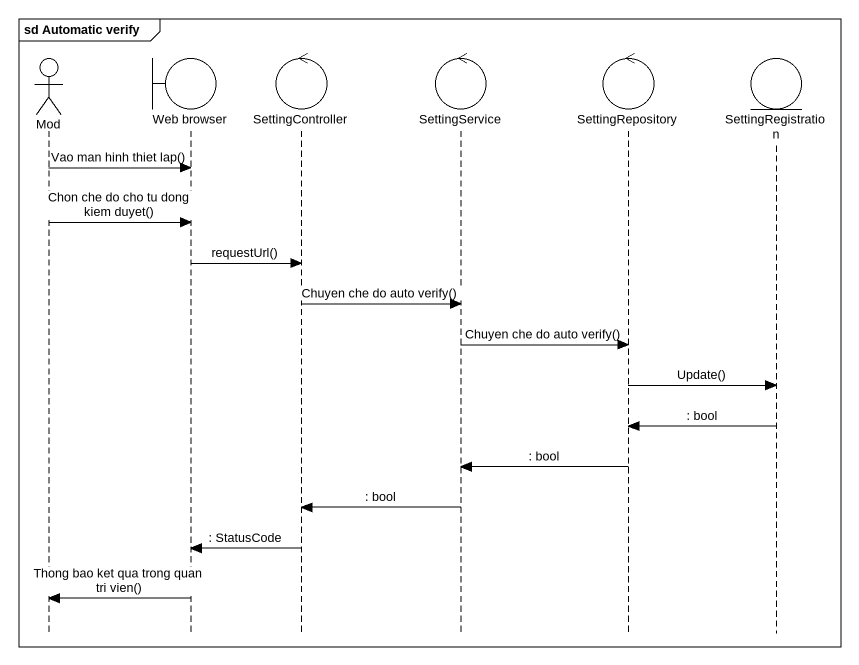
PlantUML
@startuml
mainframe sd Automatic verify
hide footbox
actor Mod
boundary "Web browser" as Web_browser
control SettingController
control SettingService
control SettingRepository
entity SettingRegistration

Mod -> Web_browser : Vao man hinh thiet lap()
Mod -> Web_browser : Chon che do cho tu dong kiem duyet()
Web_browser -> SettingController : requestUrl()
SettingController -> SettingService : Chuyen che do auto verify()
SettingService -> SettingRepository : Chuyen che do auto verify()
SettingRepository -> SettingRegistration : Update()
SettingRegistration -> SettingRepository : : bool
SettingRepository -> SettingService : : bool
SettingService -> SettingController : : bool
SettingController -> Web_browser : : StatusCode
Web_browser -> Mod : Thong bao ket qua trong quan tri vien()
@enduml
